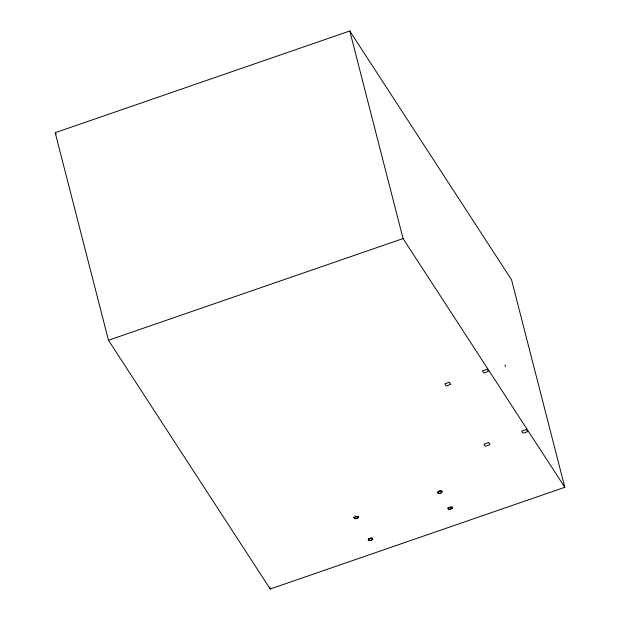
<?xml version="1.0" encoding="UTF-8"?>
<svg xmlns="http://www.w3.org/2000/svg" width="620" height="620" viewBox="0 0 620 620"><rect width="100%" height="100%" fill="white"/><g stroke="black" fill="none" stroke-linecap="round" stroke-linejoin="round"><path stroke-width="0.93" d="M441.649 491.211L439.487 491.156L437.619 492.249L437.518 492.885L438.906 493.559L441.177 492.97L441.959 492.35L441.665 490.691M452.034 508.532L452.492 507.873L451.469 506.974L449.128 507.338L447.803 508.594L448.826 509.485L449.981 509.439L452.05 508.106M452.205 507.323L452.236 506.819M355.647 518.746L357.841 517.987L358.461 517.336L358.406 516.243M442.052 491.714L442.099 491.226M355.772 518.684L354.562 518.684L353.896 517.654L355.508 516.468L358.376 516.739M371.031 540.423L372.721 539.261L372.047 538.23L369.768 538.385L368.148 539.578L368.822 540.609L371.109 540.446M371.861 539.974L372.38 539.423L371.822 538.563L369.908 538.695L368.559 539.687L369.117 540.555L370.024 540.601M440.99 493.001L441.642 492.482L441.386 491.528L439.572 491.489L438.007 492.404L438.262 493.357L440.076 493.396M356.779 518.498L358.128 517.506L357.57 516.638L354.826 517.227L354.307 517.77L354.865 518.63M55.188 132.703L349.773 31L511.523 279.736L564.812 487.297L270.227 589L108.477 340.264L55.188 132.703L56.242 134.323M108.477 340.264L403.062 238.568L564.812 487.297M353.625 517.22L353.896 517.654M448.012 507.462L448.252 507.927M368.544 538.447L368.776 538.927M438.185 491.141L438.394 491.629M355.345 515.948L355.508 516.468M439.347 490.637L439.487 491.156M505.036 364.947L505.463 366.606M349.773 31L403.062 238.568M269.747 587.132L270.227 589M370.884 537.641L370.969 538.168M440.611 490.513L440.665 491.04M372.047 537.703L372.047 538.23M448.601 508.121L448.221 508.671L449.074 509.423L451.035 509.121L452.143 508.067L451.29 507.323L448.601 508.121M449.376 382.284L444.772 383.873L446.144 385.981L450.748 384.392L449.376 382.284M487.088 369.264L482.484 370.853L483.856 372.961L488.459 371.372L487.088 369.264M488.583 442.571L483.98 444.16L485.351 446.268L489.955 444.68L488.583 442.571M526.287 429.552L521.683 431.14L523.055 433.248L527.659 431.66L526.287 429.552"/></g></svg>
